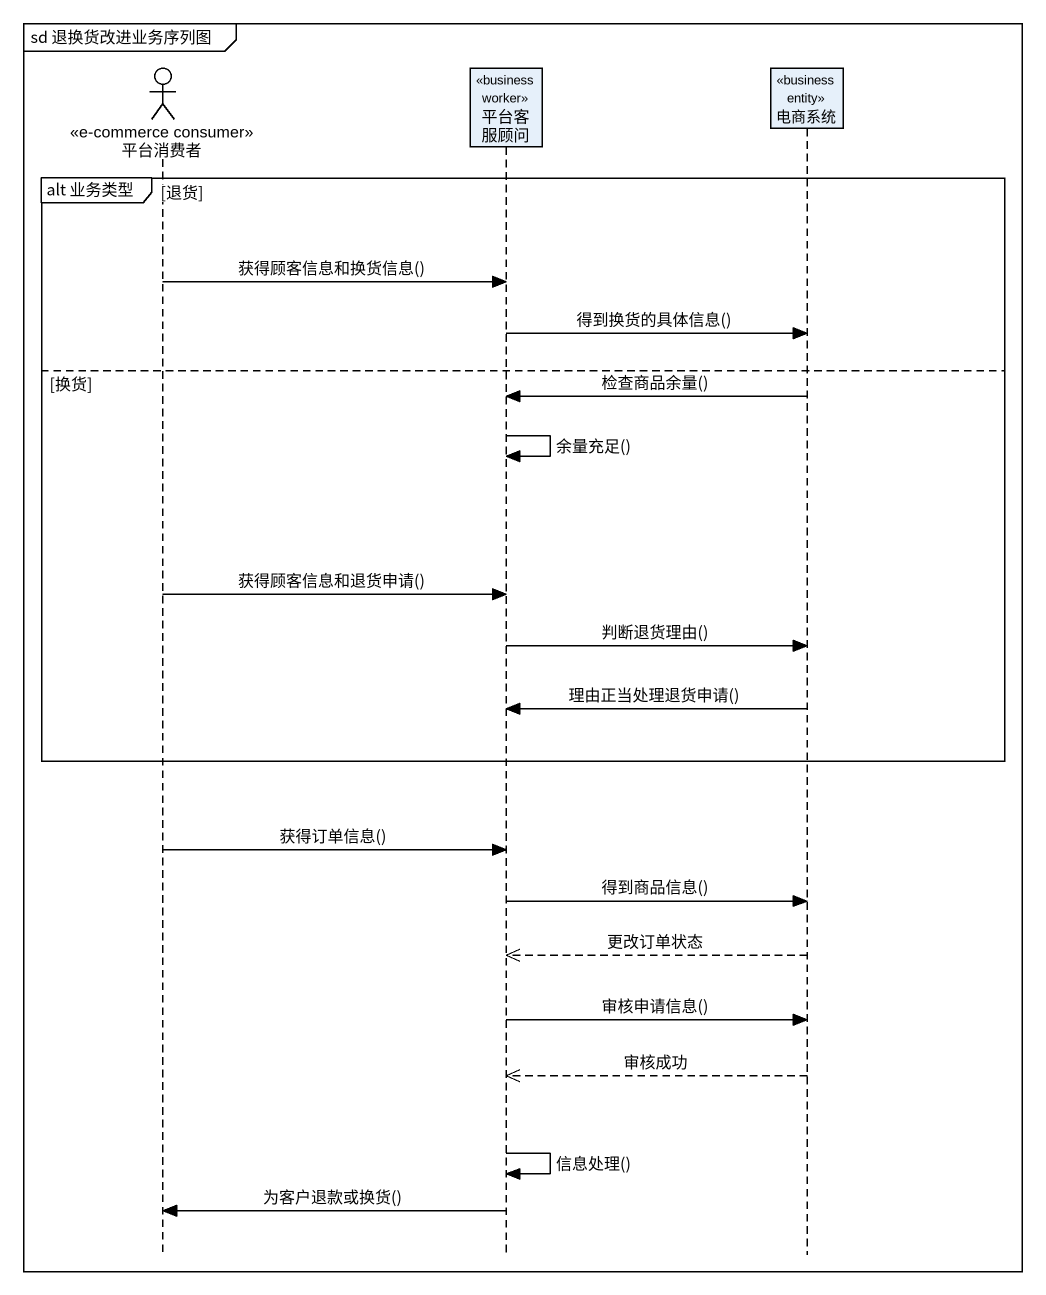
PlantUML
@startuml
mainframe sd 退换货改进业务序列图
hide footbox
actor 平台消费者 <<e-commerce consumer>>
participant 平台客服顾问 <<business worker>>
participant 电商系统 <<business entity>>

group alt 业务类型 [退货]
  平台消费者 -> 平台客服顾问 : 获得顾客信息和换货信息()
  平台客服顾问 -> 电商系统 : 得到换货的具体信息()
else 换货
  电商系统 -> 平台客服顾问 : 检查商品余量()
  平台客服顾问 -> 平台客服顾问 : 余量充足()
  平台消费者 -> 平台客服顾问 : 获得顾客信息和退货申请()
  平台客服顾问 -> 电商系统 : 判断退货理由()
  电商系统 -> 平台客服顾问 : 理由正当处理退货申请()
end
平台消费者 -> 平台客服顾问 : 获得订单信息()
平台客服顾问 -> 电商系统 : 得到商品信息()
电商系统 -->> 平台客服顾问 : 更改订单状态
平台客服顾问 -> 电商系统 : 审核申请信息()
电商系统 -->> 平台客服顾问 : 审核成功
平台客服顾问 -> 平台客服顾问 : 信息处理()
平台客服顾问 -> 平台消费者 : 为客户退款或换货()
@enduml
